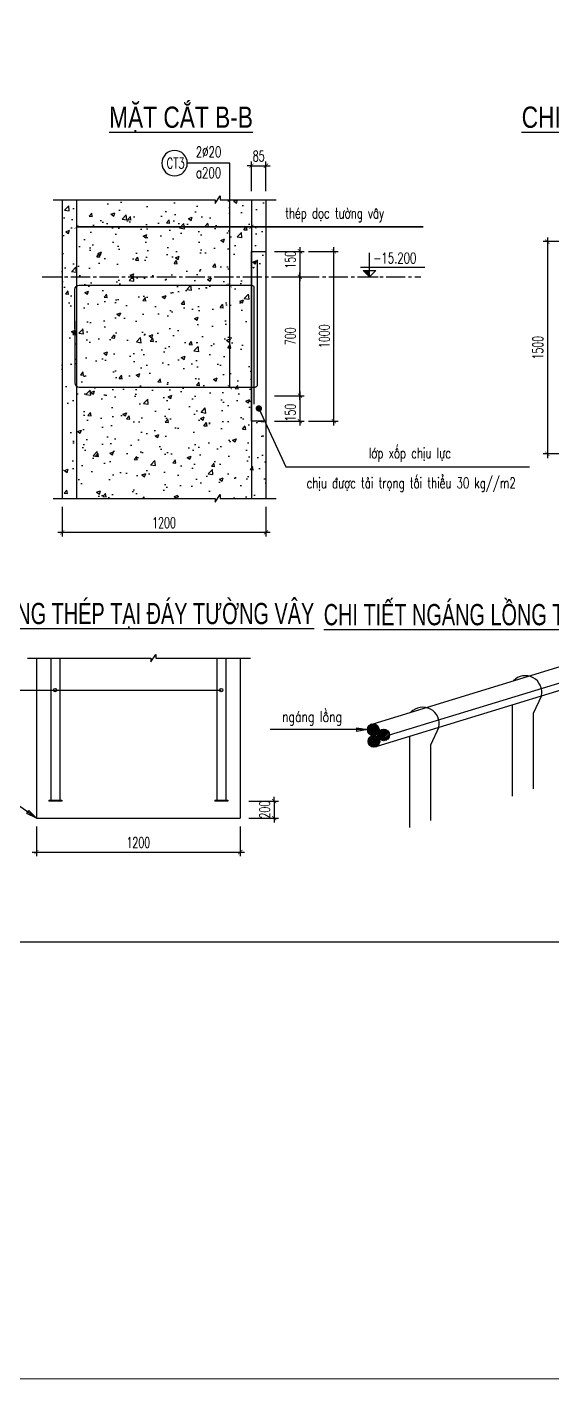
# Model space of a CAD drawing. Header units: millimetres. Extents: x -143483 to 1166745, y -1448440 to -1202244.
# Drawn here: x -122391 to -110028, y -1372063 to -1340217 of the extents above; entities that cross this region are included whole.
import ezdxf
from ezdxf.enums import TextEntityAlignment as Align

# ---------------------------------------------------------------- set-up
doc = ezdxf.new("R2010")
doc.units = ezdxf.units.MM
doc.header["$LTSCALE"] = 30
doc.header["$PDMODE"] = 3
doc.linetypes.add('CENTER2', pattern=[1.125, 0.75, -0.125, 0.125, -0.125])
doc.layers.get('0').update_dxf_attribs({"lineweight": 9})
doc.layers.get('Defpoints').update_dxf_attribs({"lineweight": 9})
for name, color, linetype in [('ccu11-Chidan', 9, 'Continuous'), ('ccu11-Cotthep', 9, 'Continuous'), ('ccu11-Dim', 8, 'Continuous'), ('ccu11-Hatch', 8, 'Continuous'), ('ccu11-Manh', 8, 'Continuous'), ('ccu11-Text', 31, 'Continuous'), ('ccu11-Thay', 7, 'Continuous'), ('ccu11-Thep', 4, 'Continuous'), ('ccu11-Truc', 13, 'CENTER2')]:
    doc.layers.add(name, color=color, linetype=linetype)
doc.styles.add('ccu11-dim', font='vnsimli.shx', dxfattribs={"width": 0.65, "bigfont": 'bigfont.shx'})
doc.styles.add('ccu11-VnAvH-B', font='VHAVANB.TTF')
doc.styles.add('ccu11-vnsimli', font='vnsimli.shx', dxfattribs={"width": 0.8, "bigfont": 'vns.shx'})
doc.styles.add('ccu11-vnsimple', font='vnsimple.shx', dxfattribs={"bigfont": 'bigfont.shx'})
doc.styles.add('ccu11_simli', font='vnsimli.shx', dxfattribs={"width": 0.8})
doc.dimstyles.new('ccu11-100', dxfattribs={"dimscale": 100, "dimtxt": 2.5, "dimasz": 1, "dimexe": 1, "dimexo": 2, "dimgap": 1, "dimtad": 1, "dimdec": 0, "dimdsep": 46, "dimtxsty": 'ccu11-dim', "dimblk": 'ARCHTICK', "dimcen": -1, "dimdle": 1, "dimclrd": 256, "dimclre": 256, "dimclrt": 3, "dimadec": 0, "dimazin": 2, "dimtfac": 0.1, "dimtdec": 0, "dimtmove": 0, "dimatfit": 1, "dimldrblk": 'ARCHTICK', "dimfxl": 0, "dimtvp": 0.833333, "dimtolj": 1, "dimtzin": 12, "dimarcsym": 0})
doc.dimstyles.new('ccu11-100x4', dxfattribs={"dimscale": 100, "dimtxt": 2.5, "dimasz": 1, "dimexe": 1, "dimexo": 2, "dimgap": 1, "dimtad": 1, "dimdec": 0, "dimlfac": 0.25, "dimdsep": 46, "dimtxsty": 'ccu11-dim', "dimblk": 'ARCHTICK', "dimcen": -1, "dimdle": 1, "dimclrd": 256, "dimclre": 256, "dimclrt": 3, "dimadec": 0, "dimazin": 2, "dimtfac": 0.1, "dimtdec": 0, "dimtmove": 0, "dimatfit": 1, "dimldrblk": 'ARCHTICK', "dimfxl": 0, "dimtvp": 0.833333, "dimtolj": 1, "dimtzin": 12, "dimarcsym": 0})

# ---------------------------------------------------------------- blocks, each defined once
blk = doc.blocks.new('_ARCHTICK')
at = {"color": 0, "linetype": 'ByBlock', "const_width": 0.15}
blk.add_lwpolyline([(-0.5, -0.5), (0.5, 0.5)], dxfattribs=at)
blk = doc.blocks.new('*D1037')
at = {"layer": 'ccu11-Dim', "lineweight": -2, "transparency": 16777216}
for p, q in [((-117169, -1358452), (-116469, -1358452)), ((-116569, -1358452), (-116569, -1358352)), ((-116569, -1358452), (-116569, -1358852)), ((-117169, -1358852), (-116469, -1358852)), ((-116569, -1358852), (-116569, -1358952))]:
    blk.add_line(p, q, dxfattribs=at)
at = {"layer": 'Defpoints', "color": 0, "transparency": 16777216}
for p in [(-117369, -1358452), (-117369, -1358852), (-116569, -1358852)]:
    blk.add_point(p, dxfattribs=at)
at = {"layer": 'ccu11-Dim', "lineweight": -2, "transparency": 16777216, "xscale": 100, "yscale": 100, "zscale": 100}
for p, rotation in [((-116569, -1358452), 270), ((-116569, -1358852), 90)]:
    blk.add_blockref('_ARCHTICK', p, dxfattribs=dict(at, rotation=rotation))
at = {"layer": 'ccu11-Dim', "color": 3, "transparency": 16777216, "insert": (-116794, -1358652), "char_height": 250, "attachment_point": 5, "rotation": 90, "style": 'ccu11-dim'}
blk.add_mtext('\\A1;200', dxfattribs=at)
blk = doc.blocks.new('*D1038')
at = {"layer": 'ccu11-Dim', "lineweight": -2, "transparency": 16777216}
for p, q in [((-122169, -1359052), (-122169, -1359752)), ((-117369, -1359052), (-117369, -1359752)), ((-122269, -1359652), (-117269, -1359652))]:
    blk.add_line(p, q, dxfattribs=at)
at = {"layer": 'Defpoints', "color": 0, "transparency": 16777216}
for p in [(-122169, -1358852), (-117369, -1358852), (-117369, -1359652)]:
    blk.add_point(p, dxfattribs=at)
at = {"layer": 'ccu11-Dim', "lineweight": -2, "transparency": 16777216, "xscale": 100, "yscale": 100, "zscale": 100, "rotation": 180}
blk.add_blockref('_ARCHTICK', (-122169, -1359652), dxfattribs=at)
at = {"layer": 'ccu11-Dim', "lineweight": -2, "transparency": 16777216, "xscale": 100, "yscale": 100, "zscale": 100}
blk.add_blockref('_ARCHTICK', (-117369, -1359652), dxfattribs=at)
at = {"layer": 'ccu11-Dim', "color": 3, "transparency": 16777216, "insert": (-119769, -1359427), "char_height": 250, "attachment_point": 5, "style": 'ccu11-dim'}
blk.add_mtext('\\A1;1200', dxfattribs=at)
blk = doc.blocks.new('*D1039')
at = {"layer": 'ccu11-Dim', "lineweight": -2, "transparency": 16777216}
for p, q in [((-109536, -1345272), (-110236, -1345272)), ((-110136, -1345172), (-110136, -1350372)), ((-109536, -1350272), (-110236, -1350272))]:
    blk.add_line(p, q, dxfattribs=at)
at = {"layer": 'Defpoints', "color": 0, "transparency": 16777216}
for p in [(-109336, -1345272), (-110136, -1350272), (-109336, -1350272)]:
    blk.add_point(p, dxfattribs=at)
at = {"layer": 'ccu11-Dim', "lineweight": -2, "transparency": 16777216, "xscale": 100, "yscale": 100, "zscale": 100}
for p, rotation in [((-110136, -1345272), 90), ((-110136, -1350272), 270)]:
    blk.add_blockref('_ARCHTICK', p, dxfattribs=dict(at, rotation=rotation))
at = {"layer": 'ccu11-Dim', "color": 3, "transparency": 16777216, "insert": (-110361, -1347772), "char_height": 250, "attachment_point": 5, "rotation": 90, "style": 'ccu11-dim'}
blk.add_mtext('\\A1;1500', dxfattribs=at)
blk = doc.blocks.new('*D1044')
at = {"layer": 'ccu11-Dim', "lineweight": -2, "transparency": 16777216}
for p, q in [((-121564, -1351520), (-121564, -1352220)), ((-116764, -1351520), (-116764, -1352220)), ((-121664, -1352120), (-116664, -1352120))]:
    blk.add_line(p, q, dxfattribs=at)
at = {"layer": 'Defpoints', "color": 0, "transparency": 16777216}
for p in [(-121564, -1351320), (-116764, -1351320), (-116764, -1352120)]:
    blk.add_point(p, dxfattribs=at)
at = {"layer": 'ccu11-Dim', "lineweight": -2, "transparency": 16777216, "xscale": 100, "yscale": 100, "zscale": 100, "rotation": 180}
blk.add_blockref('_ARCHTICK', (-121564, -1352120), dxfattribs=at)
at = {"layer": 'ccu11-Dim', "lineweight": -2, "transparency": 16777216, "xscale": 100, "yscale": 100, "zscale": 100}
blk.add_blockref('_ARCHTICK', (-116764, -1352120), dxfattribs=at)
at = {"layer": 'ccu11-Dim', "color": 3, "transparency": 16777216, "insert": (-119164, -1351895), "char_height": 250, "attachment_point": 5, "style": 'ccu11-dim'}
blk.add_mtext('\\A1;1200', dxfattribs=at)
blk = doc.blocks.new('ccu11-cotcaodo1')
at = {"layer": 'ccu11-Chidan'}
for p, q in [((0, 0), (0, 565)), ((-206, 230), (1309, 230)), ((-206, 0), (206, 0)), ((-150, 150), (150, 150)), ((0, 0), (-150, 150)), ((0, 0), (150, 150))]:
    blk.add_line(p, q, dxfattribs=at)
blk.add_solid([(-150, 150), (0, 150), (0, 0)], dxfattribs=at)
at = {"layer": 'ccu11-Chidan', "color": 31, "ltscale": 10, "style": 'ccu11-vnsimli', "width": 0.8}
blk.add_attdef('%%P0.000', text='', height=253, dxfattribs=at).set_placement((597, 441), align=Align.MIDDLE_CENTER)
blk = doc.blocks.new('*D1053')
at = {"layer": 'ccu11-Dim', "lineweight": -2, "transparency": 16777216}
for p, q in [((-116564, -1348901), (-115864, -1348901)), ((-115964, -1348801), (-115964, -1349601)), ((-116564, -1349501), (-115864, -1349501))]:
    blk.add_line(p, q, dxfattribs=at)
at = {"layer": 'Defpoints', "color": 0, "transparency": 16777216}
for p in [(-116764, -1348901), (-116764, -1349501), (-115964, -1349501)]:
    blk.add_point(p, dxfattribs=at)
at = {"layer": 'ccu11-Dim', "lineweight": -2, "transparency": 16777216, "xscale": 100, "yscale": 100, "zscale": 100}
for p, rotation in [((-115964, -1348901), 90), ((-115964, -1349501), 270)]:
    blk.add_blockref('_ARCHTICK', p, dxfattribs=dict(at, rotation=rotation))
at = {"layer": 'ccu11-Dim', "color": 3, "transparency": 16777216, "insert": (-116189, -1349301), "char_height": 250, "attachment_point": 5, "rotation": 90, "style": 'ccu11-dim'}
blk.add_mtext('\\A1;150', dxfattribs=at)
blk = doc.blocks.new('*D1054')
at = {"layer": 'ccu11-Dim', "lineweight": -2, "transparency": 16777216}
for p, q in [((-115964, -1345401), (-115964, -1346201)), ((-116564, -1345501), (-115864, -1345501)), ((-116564, -1346101), (-115864, -1346101))]:
    blk.add_line(p, q, dxfattribs=at)
at = {"layer": 'Defpoints', "color": 0, "transparency": 16777216}
for p in [(-116764, -1345501), (-116764, -1346101), (-115964, -1346101)]:
    blk.add_point(p, dxfattribs=at)
at = {"layer": 'ccu11-Dim', "lineweight": -2, "transparency": 16777216, "xscale": 100, "yscale": 100, "zscale": 100}
for p, rotation in [((-115964, -1345501), 90), ((-115964, -1346101), 270)]:
    blk.add_blockref('_ARCHTICK', p, dxfattribs=dict(at, rotation=rotation))
at = {"layer": 'ccu11-Dim', "color": 3, "transparency": 16777216, "insert": (-116189, -1345701), "char_height": 250, "attachment_point": 5, "rotation": 90, "style": 'ccu11-dim'}
blk.add_mtext('\\A1;150', dxfattribs=at)
blk = doc.blocks.new('*D1055')
at = {"layer": 'ccu11-Dim', "lineweight": -2, "transparency": 16777216}
for p, q in [((-116564, -1346101), (-115864, -1346101)), ((-115964, -1349001), (-115964, -1346001)), ((-116564, -1348901), (-115864, -1348901))]:
    blk.add_line(p, q, dxfattribs=at)
at = {"layer": 'Defpoints', "color": 0, "transparency": 16777216}
for p in [(-116764, -1346101), (-115964, -1346101), (-116764, -1348901)]:
    blk.add_point(p, dxfattribs=at)
at = {"layer": 'ccu11-Dim', "lineweight": -2, "transparency": 16777216, "xscale": 100, "yscale": 100, "zscale": 100}
for p, rotation in [((-115964, -1346101), 90), ((-115964, -1348901), 270)]:
    blk.add_blockref('_ARCHTICK', p, dxfattribs=dict(at, rotation=rotation))
at = {"layer": 'ccu11-Dim', "color": 3, "transparency": 16777216, "insert": (-116189, -1347501), "char_height": 250, "attachment_point": 5, "rotation": 90, "style": 'ccu11-dim'}
blk.add_mtext('\\A1;700', dxfattribs=at)
blk = doc.blocks.new('*D1056')
at = {"layer": 'ccu11-Dim', "lineweight": -2, "transparency": 16777216}
for p, q in [((-115164, -1349601), (-115164, -1345401)), ((-115764, -1345501), (-115064, -1345501)), ((-115764, -1349501), (-115064, -1349501))]:
    blk.add_line(p, q, dxfattribs=at)
at = {"layer": 'Defpoints', "color": 0, "transparency": 16777216}
for p in [(-115964, -1345501), (-115164, -1345501), (-115964, -1349501)]:
    blk.add_point(p, dxfattribs=at)
at = {"layer": 'ccu11-Dim', "lineweight": -2, "transparency": 16777216, "xscale": 100, "yscale": 100, "zscale": 100}
for p, rotation in [((-115164, -1345501), 90), ((-115164, -1349501), 270)]:
    blk.add_blockref('_ARCHTICK', p, dxfattribs=dict(at, rotation=rotation))
at = {"layer": 'ccu11-Dim', "color": 3, "transparency": 16777216, "insert": (-115389, -1347501), "char_height": 250, "attachment_point": 5, "rotation": 90, "style": 'ccu11-dim'}
blk.add_mtext('\\A1;1000', dxfattribs=at)
blk = doc.blocks.new('*D1057')
at = {"layer": 'ccu11-Dim', "lineweight": -2, "transparency": 16777216}
for p, q in [((-117104, -1343484), (-117204, -1343484)), ((-117104, -1344084), (-117104, -1343384)), ((-117104, -1343484), (-116764, -1343484)), ((-116764, -1344084), (-116764, -1343384)), ((-116764, -1343484), (-116664, -1343484))]:
    blk.add_line(p, q, dxfattribs=at)
at = {"layer": 'Defpoints', "color": 0, "transparency": 16777216}
for p in [(-116764, -1343484), (-117104, -1344284), (-116764, -1344284)]:
    blk.add_point(p, dxfattribs=at)
at = {"layer": 'ccu11-Dim', "lineweight": -2, "transparency": 16777216, "xscale": 100, "yscale": 100, "zscale": 100}
blk.add_blockref('_ARCHTICK', (-117104, -1343484), dxfattribs=at)
at = {"layer": 'ccu11-Dim', "lineweight": -2, "transparency": 16777216, "xscale": 100, "yscale": 100, "zscale": 100, "rotation": 180}
blk.add_blockref('_ARCHTICK', (-116764, -1343484), dxfattribs=at)
at = {"layer": 'ccu11-Dim', "color": 3, "transparency": 16777216, "insert": (-116934, -1343259), "char_height": 250, "attachment_point": 5, "style": 'ccu11-dim'}
blk.add_mtext('\\A1;85', dxfattribs=at)
blk = doc.blocks.new('SHD')
at = {"layer": 'ccu11-Cotthep'}
blk.add_circle((300, 0), 300, dxfattribs=at)
at = {"layer": 'ccu11-Cotthep', "color": 31, "style": 'ccu11_simli', "width": 0.8}
blk.add_attdef('DK', text='', height=250, dxfattribs=at).set_placement((-101, 65), align=Align.BOTTOM_RIGHT)
blk.add_attdef('KH', text='', height=250, dxfattribs=at).set_placement((300, 0), align=Align.MIDDLE)
blk.add_attdef('KC', text='', height=250, dxfattribs=at).set_placement((-101, -142), align=Align.TOP_RIGHT)

msp = doc.modelspace()

# ---------------------------------------------------------------- hatches: boundary and pattern name
at = {"layer": 'ccu11-Hatch'}
h = msp.add_hatch(dxfattribs=at)
h.set_pattern_fill('AR-CONC', color=256, scale=5, style=0)
h.set_pattern_definition([(50, (-15874.06, -101961), (910.92334, -79.69543), [95.25, -1047.75]), (355, (-15874.1, -101961), (-176.2171, 955.2842), [76.2, -838.2029]), (100.451445, (-15798.15, -101967.7), (734.70624, 875.58876), [80.95004, -890.4512]), (46.1842, (-15874, -101707), (1355.3952, -210.2116), [142.875, -1571.625]), (96.63556, (-15761.1, -101724.5), (1187.0207, 1237.1306), [121.4251, -1335.678]), (351.18415, (-15874, -101707), (1187.0207, 1237.1306), [114.2998, -1257.2987]), (21, (-15747.06, -101770.5), (758.07196, -511.326), [95.25, -1047.75]), (326, (-15747.1, -101770.5), (309.01014, 920.9398), [76.2, -838.2]), (71.451445, (-15683.9, -101813.1), (1067.0821, 409.61384), [80.95004, -890.4497]), (37.5, (-15874.06, -101961.03), (15.44302, 422.775194), [0, -828.04, 0, -850.9, 0, -841.375]), (7.5, (-15874.06, -101961.03), (334.09831, 500.90287), [0, -485.14, 0, -808.99, 0, -320.675]), (327.5, (-16157.27, -101961.03), (677.95298, -28.64372), [0, -317.5, 0, -990.6, 0, -1314.45]), (317.5, (-16284.27, -101961.03), (740.6459, 127.13246), [0, -412.75, 0, -657.86, 0, -933.45])])
h.paths.add_polyline_path([(-116764.11, -1344284.12), (-117841.37, -1344284.12), (-117841.37, -1344196.76), (-117957.86, -1344371.49), (-117957.86, -1344284.12), (-121564.11, -1344284.12), (-121564.11, -1351319.98), (-117957.86, -1351319.98), (-117957.86, -1351407.35), (-117841.37, -1351232.61), (-117841.37, -1351319.98), (-116764.11, -1351319.98), (-116764.11, -1349501.05), (-117104.11, -1349501.05), (-117104.11, -1345901.05), (-116764.11, -1345901.05)])
h = msp.add_hatch(dxfattribs=at)
h.set_pattern_fill('ANSI31', color=256, scale=200, style=0)
h.set_pattern_definition([(45, (-365741.464, -1682287.678), (-17.6776695, 17.6776695), [])])
h.paths.add_polyline_path([(-114098.96, -1356767.68, 1), (-114373.96, -1356767.68, 0.78780416), (-114114.03, -1356830.26), (-114114.03, -1356830.26, 0.11869062)])
h.paths.add_polyline_path([(-113854.1, -1356892.85, 0.78780416), (-114114.03, -1356830.26), (-114114.03, -1356830.26, 0.11869062), (-114129.1, -1356892.85, 0.14275303), (-114107.57, -1356966.72, -0.00634098), (-114105.66, -1356969.64, 0.74029706)])
h.paths.add_polyline_path([(-114084.13, -1357043.51, 0.14275303), (-114105.66, -1356969.64, -0.00634098), (-114107.57, -1356966.72, 0.74029706), (-114359.13, -1357043.51, 1)])

# ---------------------------------------------------------------- linework, layer by layer
at = {"layer": 'ccu11-Dim'}
for q in [(-121224.11, -1344925.79), (-117104.11, -1344925.79)]:
    msp.add_line((-113064.17, -1344925.79), q, dxfattribs=at)
at = {"layer": 'ccu11-Manh'}
for points in [[(-121775.9, -1344284.12), (-117957.86, -1344284.12), (-117957.86, -1344371.49), (-117841.37, -1344196.76), (-117841.37, -1344284.12), (-116525.9, -1344284.12)], [(-121775.9, -1351319.98), (-117957.86, -1351319.98), (-117957.86, -1351407.35), (-117841.37, -1351232.61), (-117841.37, -1351319.98), (-116525.9, -1351319.98)], [(-122380.67, -1355082.38), (-119472.19, -1355082.38), (-119472.19, -1355169.75), (-119355.7, -1354995.01), (-119355.7, -1355082.38), (-117130.67, -1355082.38)], [(-124400.41, -1355835.72), (-117817.38, -1355835.72)]]:
    msp.add_lwpolyline(points, dxfattribs=at)
for centre in [(-121729.05, -1355835.72), (-117817.38, -1355835.72)]:
    msp.add_circle(centre, 38.62, dxfattribs=at)
at = {"layer": 'ccu11-Thay', "linetype": 'Continuous'}
for p, q in [((-121564.11, -1344284.12), (-121564.11, -1351319.98)), ((-116764.11, -1344284.12), (-116764.11, -1351319.98)), ((-117104.11, -1349501.05), (-117104.11, -1345501.05)), ((-117104.11, -1345501.05), (-116764.11, -1345501.05)), ((-116764.11, -1349501.05), (-117104.11, -1349501.05))]:
    msp.add_line(p, q, dxfattribs=at)
at = {"layer": 'ccu11-Thay'}
for p, q in [((-122168.88, -1355081.64), (-122168.88, -1358852.09)), ((-117368.88, -1355082.38), (-117368.88, -1358852.09)), ((-122168.88, -1358852.09), (-117368.88, -1358852.09))]:
    msp.add_line(p, q, dxfattribs=at)
msp.add_lwpolyline([(-138866.43, -1296434.45), (-46466.43, -1296434.45), (-46466.43, -1361774.45), (-138866.43, -1361774.45)], close=True, dxfattribs=at)
at = {"layer": 'ccu11-Thep'}
for p, q in [((-121224.11, -1344284.12), (-121224.11, -1351319.98)), ((-117104.11, -1344284.12), (-117104.11, -1351319.98)), ((-114236.46, -1356630.18), (-108392.46, -1354837.68)), ((-113854.1, -1356892.85), (-108010.1, -1355100.35)), ((-114142.87, -1357156.22), (-108298.87, -1355363.72)), ((-110275.1, -1355969.88), (-110471.96, -1356391.28)), ((-110964.96, -1356181.48), (-110964.96, -1358333.7)), ((-110471.96, -1356391.28), (-110471.96, -1358161.63)), ((-113380.46, -1356922.37), (-113380.46, -1359074.59)), ((-112690.6, -1356710.77), (-112887.46, -1357132.18)), ((-112887.46, -1357132.18), (-112887.46, -1358912.03))]:
    msp.add_line(p, q, dxfattribs=at)
at = {"layer": 'ccu11-Thep', "linetype": 'ByBlock'}
for p, q in [((-121877.6, -1358425.69), (-121877.6, -1358452.09)), ((-121877.6, -1358425.69), (-121569.6, -1358425.69)), ((-121569.6, -1358425.69), (-121569.6, -1358452.09)), ((-117968.16, -1358425.69), (-117968.16, -1358452.09)), ((-117968.16, -1358425.69), (-117660.16, -1358425.69)), ((-117660.16, -1358425.69), (-117660.16, -1358452.09))]:
    msp.add_line(p, q, dxfattribs=at)
at = {"layer": 'ccu11-Thep', "linetype": 'Continuous', "lineweight": 5}
for p, q in [((-121877.6, -1358452.09), (-121569.6, -1358452.09)), ((-117968.16, -1358452.09), (-117660.16, -1358452.09))]:
    msp.add_line(p, q, dxfattribs=at)
at = {"layer": 'ccu11-Thep'}
for points in [[(-116968.13, -1345701.05), (-116968.13, -1348651.05, -0.41421356), (-117018.13, -1348701.05)], [(-121262.61, -1347327.49), (-121262.61, -1346401.05, -0.41421356), (-121162.61, -1346301.05), (-117099.14, -1346301.05)], [(-117099.14, -1346301.05, -0.41421356), (-117049.14, -1346351.05), (-117049.14, -1349101.05)], [(-121262.61, -1347137.03), (-121262.61, -1348601.05, 0.41421356), (-121162.61, -1348701.05), (-117018.13, -1348701.05)]]:
    msp.add_lwpolyline(points, format="xyb", dxfattribs=at)
for points in [[(-121833.6, -1355082.38), (-121833.6, -1358425.69), (-121613.6, -1358425.69), (-121613.6, -1355082.38)], [(-117924.16, -1355082.38), (-117924.16, -1358425.69), (-117704.16, -1358425.69), (-117704.16, -1355082.38)]]:
    msp.add_lwpolyline(points, dxfattribs=at)
for centre in [(-114236.46, -1356767.68), (-114221.63, -1357043.51), (-113991.6, -1356892.85)]:
    msp.add_circle(centre, 137.5, dxfattribs=at)
for centre in [(-110655.8, -1355887.58), (-113071.3, -1356628.47)]:
    msp.add_arc(centre, 389.49, 347.801978, 136.237091, dxfattribs=at)
at = {"layer": 'ccu11-Truc', "ltscale": 20}
msp.add_line((-122031.87, -1346101.05), (-113117.36, -1346101.05), dxfattribs=at)
at = {"layer": 'Defpoints', "color": 2}
msp.add_line((-139032.75, -1372063.17), (1166744.68, -1372063.17), dxfattribs=at)

# ---------------------------------------------------------------- block references
at = {"layer": 'ccu11-Chidan'}
ref = msp.add_blockref('ccu11-cotcaodo1', (-114327.72, -1346101.05), dxfattribs=at)
ref.add_attrib('%%P0.000', '-15.200', dxfattribs={"color": 31, "ltscale": 10, "height": 250, "style": 'ccu11-vnsimli', "width": 0.7}).set_placement((-113730.33, -1345659.84), align=Align.MIDDLE_CENTER)
at = {"layer": 'ccu11-Cotthep'}
ref = msp.add_blockref('SHD', (-118615.64, -1343424.1), dxfattribs=dict(at, xscale=-1))
ref.add_attrib('KH', 'CT3', dxfattribs={"color": 31, "height": 250, "style": 'ccu11-vnsimple', "width": 0.7}).set_placement((-118890.64, -1343424.1), align=Align.MIDDLE_CENTER)
ref.add_attrib('KC', 'a200', dxfattribs={"color": 31, "height": 250, "style": 'ccu11-vnsimple', "width": 0.7}).set_placement((-118115.64, -1343524.1), align=Align.TOP_CENTER)
ref.add_attrib('DK', '2`20', dxfattribs={"color": 31, "height": 250, "style": 'ccu11-vnsimple', "width": 0.7}).set_placement((-118115.64, -1343357.43), align=Align.BOTTOM_CENTER)

# ---------------------------------------------------------------- texts
at = {"layer": 'ccu11-Text'}
for s, height, style, width, p in [('%%UmÆt c¾t b-b', 500, 'ccu11-VnAvH-B', 0.8, (-118764.11, -1342591.09)), ('%%Uchi tiÕt liªn kÕt mèi nèi thÐp däc', 500, 'ccu11-VnAvH-B', 0.8, (-105778.24, -1342591.09)), ('%%Uchi tiÕt èng thÐp t¹i ®¸y t\xadêng v©y', 500, 'ccu11-VnAvH-B', 0.7, (-120356.33, -1354282.53)), ('%%Uchi tiÕt ng¸ng lång thÐp', 500, 'ccu11-VnAvH-B', 0.7, (-112087.12, -1354308.74)), ('ng¸ng lång', 250, 'ccu11-vnsimli', 0.75, (-115677.96, -1356585.73))]:
    msp.add_text(s, height=height, dxfattribs=dict(at, style=style, width=width)).set_placement(p, align=Align.CENTER)
at = {"layer": 'ccu11-Text', "style": 'ccu11-vnsimli', "width": 0.7}
msp.add_text('thÐp däc t\xadêng v©y', height=250.0332, dxfattribs=at).set_placement((-116311.91, -1344727.22, -358959.88))
at = {"layer": 'ccu11-Text', "linetype": 'Continuous', "style": 'ccu11-vnsimli', "width": 0.7}
for s, p in [('líp xèp chÞu lùc', (-113373.27, -1350376.23)), ('chÞu ®\xadîc t\\M+181F7i träng tèi thiÓu 30 kg//m2', (-113343.28, -1351081.9))]:
    msp.add_text(s, height=250, dxfattribs=at).set_placement(p, align=Align.CENTER)

# ---------------------------------------------------------------- dimensions: what is measured, and where the dimension line sits
at = {"layer": 'ccu11-Dim'}
dim = msp.add_linear_dim(base=(-116764.11, -1343484.12), p1=(-117104.11, -1344284.12), p2=(-116764.11, -1344284.12), dimstyle='ccu11-100x4', override={"dimtix": 1}, dxfattribs=at)
dim.commit()
dim.dimension.update_dxf_attribs({"geometry": '*D1057', "text_midpoint": (-116934.11, -1343259.12)})
for base, p1, p2, picture, middle in [((-115964.09, -1346101.05), (-116764.11, -1345501.05), (-116764.11, -1346101.05), '*D1054', (-115964.09, -1345701.05)), ((-115964.09, -1349501.05), (-116764.11, -1348901.05), (-116764.11, -1349501.05), '*D1053', (-115964.09, -1349301.05))]:
    dim = msp.add_linear_dim(base=base, p1=p1, p2=p2, angle=270, dimstyle='ccu11-100x4', dxfattribs=at)
    dim.commit()
    dim.dimension.update_dxf_attribs({"geometry": picture, "text_midpoint": middle, "dimtype": 160})
for base, p1, p2, picture, middle in [((-115164.09, -1345501.05), (-115964.09, -1349501.05), (-115964.09, -1345501.05), '*D1056', (-115389.09, -1347501.05)), ((-115964.09, -1346101.05), (-116764.11, -1348901.05), (-116764.11, -1346101.05), '*D1055', (-116189.09, -1347501.05))]:
    dim = msp.add_linear_dim(base=base, p1=p1, p2=p2, angle=90, dimstyle='ccu11-100x4', dxfattribs=at)
    dim.commit()
    dim.dimension.update_dxf_attribs({"geometry": picture, "text_midpoint": middle})
dim = msp.add_aligned_dim(p1=(-109336.33, -1345271.86), p2=(-109336.33, -1350271.86), distance=-800, text='1500', dimstyle='ccu11-100x4', dxfattribs=at)
dim.commit()
dim.dimension.update_dxf_attribs({"geometry": '*D1039', "text_midpoint": (-110361.33, -1347771.86)})
dim = msp.add_linear_dim(base=(-116764.11, -1352119.98), p1=(-121564.11, -1351319.98), p2=(-116764.11, -1351319.98), dimstyle='ccu11-100x4', dxfattribs=at)
dim.commit()
dim.dimension.update_dxf_attribs({"geometry": '*D1044', "text_midpoint": (-119164.11, -1351894.98)})
dim = msp.add_linear_dim(base=(-116568.95, -1358852.09), p1=(-117368.88, -1358452.09), p2=(-117368.88, -1358852.09), angle=90, text='200', dimstyle='ccu11-100x4', override={"dimtix": 1}, dxfattribs=at)
dim.commit()
dim.dimension.update_dxf_attribs({"geometry": '*D1037', "text_midpoint": (-116793.95, -1358652.09)})
dim = msp.add_aligned_dim(p1=(-122168.88, -1358852.09), p2=(-117368.88, -1358852.09), distance=-800, dimstyle='ccu11-100x4', dxfattribs=at)
dim.commit()
dim.dimension.update_dxf_attribs({"geometry": '*D1038', "text_midpoint": (-119768.88, -1359427.09)})

# ---------------------------------------------------------------- leaders
for points in [[(-117615.22, -1346301.05), (-117615.22, -1343424.1), (-118615.64, -1343424.1)], [(-117615.22, -1348701.05), (-117615.22, -1343424.1), (-118615.64, -1343424.1)], [(-121224.11, -1344925.79), (-113064.17, -1344925.79)], [(-117104.11, -1344925.79), (-113064.17, -1344925.79)]]:
    msp.add_leader(points, dimstyle='ccu11-100x4', dxfattribs=at)
at = {"layer": 'ccu11-Dim', "ltscale": 3000}
msp.add_leader([(-116930.57, -1349201.05), (-116292.68, -1350573.61), (-110553.09, -1350573.61)], dimstyle='ccu11-100x4', override={"dimasz": 1.5, "dimldrblk": 'Dot'}, dxfattribs=at)
at = {"layer": 'ccu11-Manh'}
for points, override in [([(-114373.96, -1356767.68), (-116663.98, -1356767.68)], {"dimasz": 2.5, "dimtad": 0, "dimldrblk": 'ClosedBlank'}), ([(-122168.88, -1358852.09), (-123165.56, -1358153.25), (-125781.93, -1358153.25)], {"dimasz": 2.5, "dimgap": 1, "dimtad": 0, "dimldrblk": 'ClosedBlank'})]:
    msp.add_leader(points, dimstyle='ccu11-100', override=override, dxfattribs=at)

doc.saveas('drawing.dxf')
